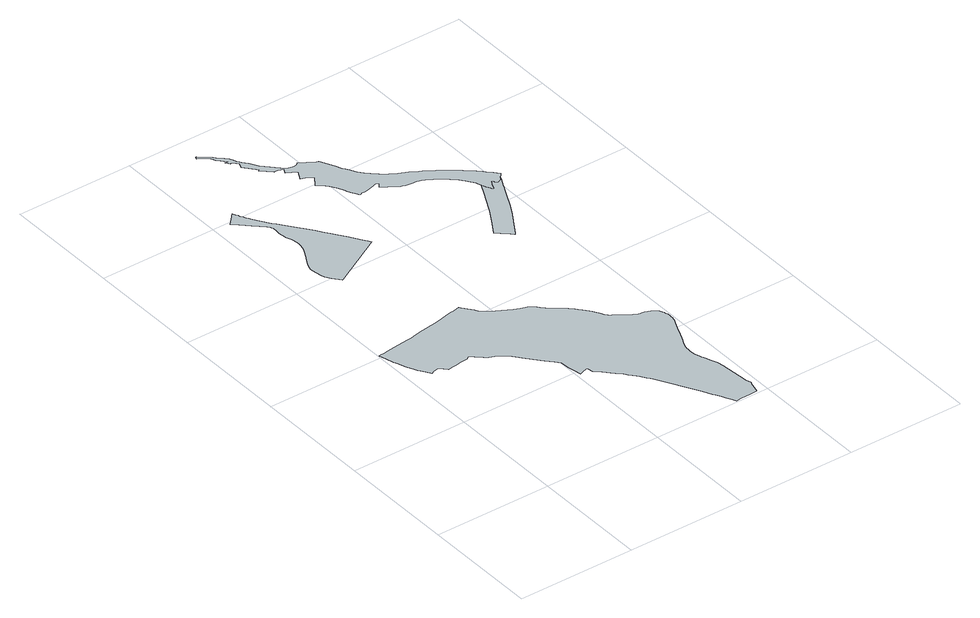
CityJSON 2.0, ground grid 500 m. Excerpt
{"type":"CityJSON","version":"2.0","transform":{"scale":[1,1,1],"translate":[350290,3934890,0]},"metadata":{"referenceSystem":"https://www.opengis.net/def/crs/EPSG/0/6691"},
"CityObjects":{
"object1":{"type":"GenericCityObject","attributes":{"function":"4","validFromType":"3","custodian":"神奈川県","notificationNumber":"神奈川県告示第446号","prefecture":"14","city":"14150","floorAreaRate":2},"geometry":[{"type":"MultiSurface","lod":"1","boundaries":[[[0,1,2,3,4,5,6,7,8,9,10,11,12,13,14,15,16,17,18,19,20,21,22,23,24,25,26,27,28,29,30,31,32,33,34,35,36,37,38,39,40,41,42,43,44,45,46,47,48,49,50,51,52,53,54,55,56,57,58,59,60,61,62,63,64,65,66,67,68,69,70,71,72,73,74,75,76,77,78,79,80,81,82,83,84,85,86,87,88,89,90,91,92,93,94,95,96,97,98,99,100,101,102,103,104,105,106,107,108,109,110,111,112,113,114,115,116,117,118,119,120,121,122,123,124,125,126,127,128,129,130,131,132,133,134,135,136,137,138,139,140,141,142,143,144,145,146,147,148,149,150,151,152,153,154,155,156,157,158,159,160,161,162,163,164,165,166,167,168,169,170,171,172,173,174,175,176,177,178]]]}]},
"object2":{"type":"GenericCityObject","attributes":{"function":"4","validFromType":"3","custodian":"神奈川県","notificationNumber":"神奈川県告示第446号","prefecture":"14","city":"14150","floorAreaRate":2},"geometry":[{"type":"MultiSurface","lod":"1","boundaries":[[[179,180,181,182,183,184,185,186,187,188,189,190,191,192,193,194,195,196,197,198,199,200,201,202,203,204,205,206,207,208,209,210,211,212,213,214,215,216,217,218,219,220,221,222,223,224,225,226,227,228,229,230,231,232,233,234,235]]]}]},
"object3":{"type":"GenericCityObject","attributes":{"function":"23","validFromType":"3","custodian":"相模原市","notificationNumber":"相模原市告示第107号","prefecture":"14","city":"14150"},"geometry":[{"type":"MultiSurface","lod":"1","boundaries":[[[236,237,238,239,240,241,242,243,244,245,246,247,248,249,250,251,252,253,254,255,256,257,258,259,260,261,262,263,264,265,266,267,268,269,270,271,272,273,274,275,276,277,278,279,280,281,282,283,284,285,286,287,288,289,290,291,292,293,294,295,296,297,298,299,300,301,302,303,304,305,306,307,308,309,310,311,312,313,314,315,316,317,318,319,320,321,322,323,324,325,326,327,328,329,330,331,332,333,334,335,336,337,338,339,340,341,342,343,344,345,346,347,348,349,350,351,352,353,354,355,356,357,358,359,360,361,362,363,364,365,366,367,368,369,370,371,372,373,374,375,376,377,378,379,380,381,382,383,384,385,386,387,388,389,390,391,392,393,394,395,396,397,398,399,400,401,402,403,404,405,406,407,408,409,410,411,412]]]}]},
"object4":{"type":"GenericCityObject","attributes":{"function":"6","validFromType":"3","custodian":"神奈川県","notificationNumber":"神奈川県告示第11号","prefecture":"14","city":"14150","floorAreaRate":2},"geometry":[{"type":"MultiSurface","lod":"1","boundaries":[[[413,414,415,416,417,418,419,420,421,328,327,326,325,324,323,322,321,320,318,317,316,315,314,313,312,422,423,424,425,426,427,428,429,430,431]]]}]}
},
"vertices":[
[970,46,0],[974,60,0],[977,65,0],[977,69,0],[973,80,0],[971,87,0],[970,93,0],[962,183,0],[959,211,0],[959,217,0],[956,229,0],[954,237,0],[952,244,0],[950,249,0],[943,267,0],[937,281,0],[932,293,0],[931,294,0],[929,301,0],[926,309,0],[921,326,0],[920,331,0],[919,345,0],[919,348,0],[919,355,0],[919,362,0],[919,365,0],[920,377,0],[921,380,0],[921,382,0],[922,386,0],[926,399,0],[927,402,0],[936,420,0],[938,423,0],[959,472,0],[969,495,0],[983,525,0],[990,543,0],[992,550,0],[994,559,0],[995,568,0],[995,578,0],[994,586,0],[992,594,0],[990,601,0],[986,609,0],[982,620,0],[976,625,0],[959,637,0],[948,642,0],[941,644,0],[935,646,0],[923,647,0],[915,648,0],[911,650,0],[905,652,0],[900,655,0],[893,659,0],[849,688,0],[839,696,0],[830,702,0],[823,707,0],[817,713,0],[813,717,0],[809,725,0],[803,735,0],[799,743,0],[790,758,0],[786,764,0],[779,774,0],[771,783,0],[763,794,0],[752,806,0],[745,814,0],[738,821,0],[728,831,0],[718,840,0],[706,849,0],[697,855,0],[688,862,0],[678,870,0],[670,877,0],[663,885,0],[657,892,0],[642,908,0],[629,920,0],[617,929,0],[611,931,0],[592,937,0],[581,940,0],[580,941,0],[572,945,0],[567,947,0],[510,979,0],[487,994,0],[475,1002,0],[471,1005,0],[467,1008,0],[466,1010,0],[459,1018,0],[451,1030,0],[421,1071,0],[417,1077,0],[386,1071,0],[378,1070,0],[357,1066,0],[329,1060,0],[328,1060,0],[300,1054,0],[213,1040,0],[181,1034,0],[167,1031,0],[146,1028,0],[102,1023,0],[97,1023,0],[46,1017,0],[43,1016,0],[24,1014,0],[17,1013,0],[5,1013,0],[14,981,0],[23,949,0],[28,935,0],[42,899,0],[57,867,0],[62,857,0],[73,838,0],[91,809,0],[105,817,0],[129,822,0],[155,794,0],[175,795,0],[184,796,0],[195,798,0],[213,802,0],[238,803,0],[248,805,0],[260,815,0],[277,797,0],[300,775,0],[316,765,0],[336,756,0],[345,753,0],[359,742,0],[385,717,0],[418,679,0],[462,624,0],[488,596,0],[504,576,0],[507,541,0],[511,516,0],[518,482,0],[527,485,0],[555,495,0],[558,489,0],[562,468,0],[588,443,0],[609,421,0],[622,407,0],[634,395,0],[641,386,0],[652,373,0],[663,360,0],[680,337,0],[694,317,0],[702,305,0],[708,296,0],[803,127,0],[822,91,0],[828,80,0],[835,67,0],[842,53,0],[848,43,0],[859,22,0],[866,6,0],[887,8,0],[934,10,0],[961,10,0],
[80,2000,0],[70,1990,0],[93,1966,0],[126,1935,0],[168,1896,0],[175,1885,0],[177,1881,0],[180,1874,0],[180,1867,0],[180,1858,0],[178,1837,0],[178,1828,0],[179,1819,0],[182,1804,0],[187,1785,0],[191,1774,0],[194,1757,0],[196,1745,0],[195,1735,0],[195,1731,0],[192,1717,0],[188,1705,0],[164,1659,0],[161,1655,0],[142,1621,0],[140,1615,0],[136,1601,0],[134,1590,0],[134,1577,0],[135,1564,0],[140,1536,0],[146,1522,0],[160,1499,0],[186,1467,0],[412,1591,0],[403,1605,0],[392,1622,0],[373,1651,0],[359,1674,0],[340,1700,0],[324,1724,0],[312,1743,0],[293,1772,0],[272,1800,0],[244,1838,0],[230,1855,0],[204,1889,0],[192,1905,0],[168,1943,0],[153,1966,0],[145,1978,0],[139,1987,0],[135,1996,0],[129,2008,0],[126,2015,0],[121,2026,0],[116,2037,0],
[288,2304,0],[300,2287,0],[305,2290,0],[307,2287,0],[324,2266,0],[320,2257,0],[316,2246,0],[359,2193,0],[358,2193,0],[355,2191,0],[394,2150,0],[395,2150,0],[397,2151,0],[398,2151,0],[402,2152,0],[405,2152,0],[410,2152,0],[413,2151,0],[415,2151,0],[420,2149,0],[421,2148,0],[433,2144,0],[431,2140,0],[430,2138,0],[422,2123,0],[464,2099,0],[444,2060,0],[461,2053,0],[481,2042,0],[491,2035,0],[461,1994,0],[483,1977,0],[490,1970,0],[500,1957,0],[518,1928,0],[529,1904,0],[532,1896,0],[542,1877,0],[551,1861,0],[554,1856,0],[558,1852,0],[559,1851,0],[561,1851,0],[568,1855,0],[579,1853,0],[593,1855,0],[615,1862,0],[628,1866,0],[638,1869,0],[641,1868,0],[650,1866,0],[654,1864,0],[650,1860,0],[645,1854,0],[641,1848,0],[647,1843,0],[666,1828,0],[688,1814,0],[704,1803,0],[710,1801,0],[723,1796,0],[735,1793,0],[754,1792,0],[773,1791,0],[779,1789,0],[787,1787,0],[796,1784,0],[801,1781,0],[850,1748,0],[874,1728,0],[888,1715,0],[912,1686,0],[923,1671,0],[930,1661,0],[934,1653,0],[938,1645,0],[942,1633,0],[943,1630,0],[946,1623,0],[950,1612,0],[958,1596,0],[960,1593,0],[964,1588,0],[977,1615,0],[979,1619,0],[984,1629,0],[993,1624,0],[993,1618,0],[1004,1611,0],[1012,1614,0],[1015,1616,0],[1020,1621,0],[1027,1630,0],[1033,1637,0],[1036,1640,0],[1042,1647,0],[1024,1668,0],[1022,1669,0],[1005,1687,0],[997,1695,0],[979,1712,0],[965,1725,0],[961,1728,0],[952,1736,0],[943,1744,0],[934,1752,0],[924,1760,0],[915,1767,0],[905,1775,0],[896,1782,0],[886,1789,0],[866,1803,0],[846,1817,0],[825,1830,0],[815,1836,0],[783,1854,0],[747,1873,0],[734,1879,0],[729,1882,0],[718,1889,0],[697,1903,0],[688,1911,0],[672,1925,0],[665,1932,0],[657,1941,0],[641,1960,0],[633,1971,0],[618,1995,0],[610,2009,0],[603,2021,0],[594,2042,0],[566,2098,0],[562,2106,0],[554,2107,0],[546,2111,0],[536,2119,0],[530,2124,0],[523,2127,0],[498,2142,0],[495,2145,0],[493,2144,0],[486,2138,0],[480,2136,0],[473,2135,0],[466,2135,0],[452,2139,0],[441,2144,0],[373,2216,0],[352,2249,0],[343,2261,0],[335,2271,0],[330,2277,0],[325,2288,0],[320,2301,0],[316,2309,0],[313,2313,0],[307,2320,0],[300,2327,0],[291,2337,0],[278,2350,0],[271,2357,0],[240,2384,0],[239,2384,0],[225,2396,0],[224,2396,0],[221,2386,0],[230,2380,0],[234,2378,0],[262,2355,0],[264,2353,0],[265,2353,0],[267,2344,0],[267,2342,0],[269,2339,0],[270,2337,0],[272,2335,0],[300,2303,0],
[860,1322,0],[878,1351,0],[920,1419,0],[946,1465,0],[979,1532,0],[988,1549,0],[1001,1575,0],[1003,1580,0],[1022,1617,0],[915,1576,0],[905,1557,0],[868,1485,0],[829,1419,0],[818,1401,0],[807,1384,0],[797,1368,0],[816,1352,0],[843,1326,0],[854,1314,0]
]}
